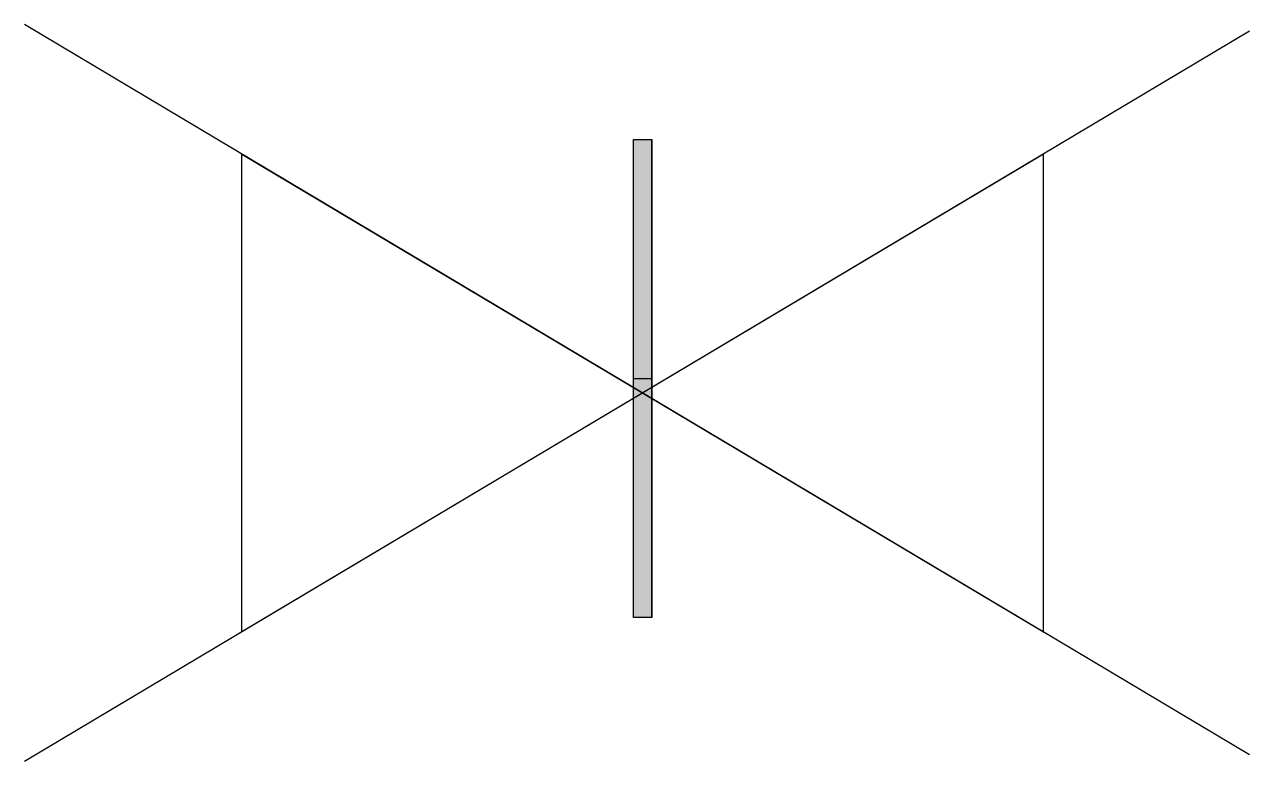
# Model space of a CAD drawing. Header units: metres. Extents: x -3.55 to 3.49, y -2.12 to 2.12.
import ezdxf

# ---------------------------------------------------------------- set-up
doc = ezdxf.new("R2010")
doc.units = ezdxf.units.M
doc.layers.get('0').update_dxf_attribs({"color": 150})

msp = doc.modelspace()

# ---------------------------------------------------------------- hatches: boundary and pattern name
msp.add_hatch(color=256).paths.add_polyline_path([(0.0525, -1.29), (-0.0525, -1.29), (-0.0525, 1.4564), (0.0525, 1.4564)])

# ---------------------------------------------------------------- linework, layer by layer
for p, q in [((3.4882, -2.079), (-3.5539, 2.1182)), ((3.4882, 2.079), (-3.5539, -2.1182)), ((-0.0525, -1.29), (-0.0525, 1.4564)), ((0.0525, -1.29), (0.0525, 1.4564)), ((2.3039, 1.3732), (-2.3039, -1.3732)), ((-2.3039, 1.3732), (2.3039, -1.3732)), ((-2.3039, -1.3732), (-2.3039, 1.3732)), ((2.3039, -1.3732), (2.3039, 1.3732)), ((-0.0525, 0.0832), (0.0525, 0.0832))]:
    msp.add_line(p, q)
at = {"flags": 128}
msp.add_lwpolyline([(0.0525, -1.29), (-0.0525, -1.29), (-0.0525, 1.4564), (0.0525, 1.4564)], close=True, dxfattribs=at)

doc.saveas('drawing.dxf')
